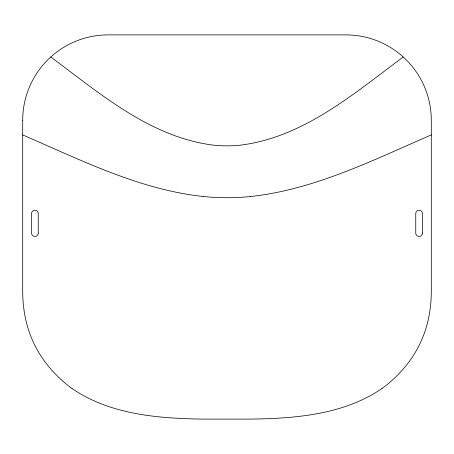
<?xml version="1.0" encoding="UTF-8"?>
<svg xmlns="http://www.w3.org/2000/svg" width="454" height="454" viewBox="0 0 454 454"><rect width="100%" height="100%" fill="white"/><g stroke="black" fill="none" stroke-linecap="round" stroke-linejoin="round"><path stroke-width="0.68" d="M403.226 56.983C353.842 93.672 303.073 137.755 239.542 145.263A132.318 132.318 0 0 1 214.458 145.263C150.927 137.755 100.158 93.677 50.774 56.983M381.962 388.522C343.74 414.752 295.179 418.531 250.177 419.104L203.823 419.104C158.821 418.531 110.26 414.752 72.038 388.522M431.3 134.912C373.04 160.086 314.503 189.67 250.517 196.52M203.483 196.52C139.497 189.67 80.96 160.086 22.7 134.912M22.7 120.265L22.7 291.037C22.7 304.316 24.522 317.641 28.659 330.285A110.243 110.243 0 0 0 40.951 356.01C47.568 366.196 55.831 375.265 65.087 383.119A103.285 103.285 0 0 0 72.038 388.522M250.517 196.531A235.961 235.961 0 0 1 203.483 196.531M22.7 120.287A85.38 85.38 0 0 1 108.08 34.896L345.92 34.896A85.38 85.38 0 0 1 431.3 120.276L431.3 291.037C431.3 304.316 429.478 317.641 425.341 330.285A110.243 110.243 0 0 1 413.049 356.01C406.432 366.196 398.169 375.265 388.913 383.119A103.285 103.285 0 0 1 381.962 388.522M422.458 233.101L422.458 213.584A3.354 3.354 0 0 0 419.104 210.23A3.354 3.354 0 0 0 415.75 213.584L415.75 233.101A3.354 3.354 0 0 0 419.104 236.455A3.354 3.354 0 0 0 422.458 233.101M38.25 233.101L38.25 213.584A3.354 3.354 0 0 0 34.896 210.23A3.354 3.354 0 0 0 31.542 213.584L31.542 233.101A3.354 3.354 0 0 0 34.896 236.455A3.354 3.354 0 0 0 38.25 233.101"/></g></svg>
